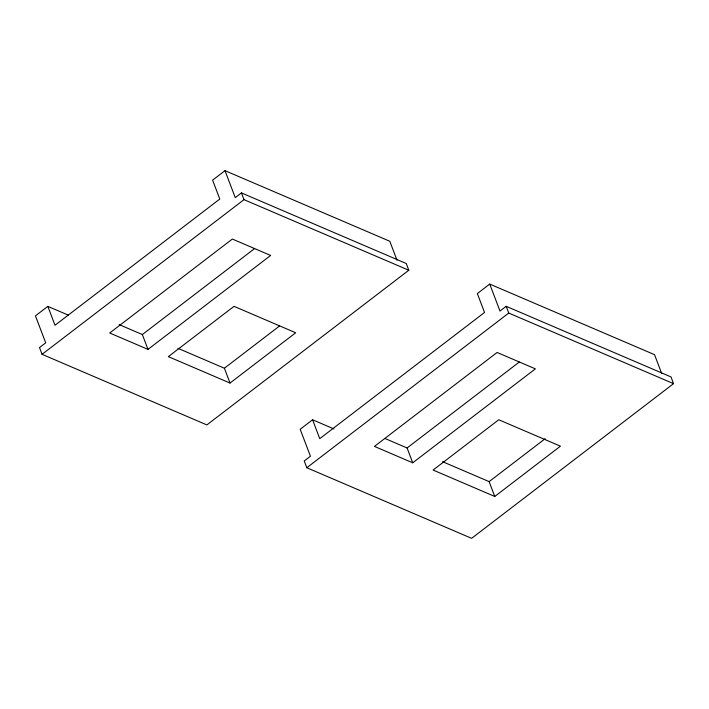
<?xml version="1.0" encoding="UTF-8"?>
<svg xmlns="http://www.w3.org/2000/svg" width="709" height="709" viewBox="0 0 709 709"><rect width="100%" height="100%" fill="white"/><g stroke="black" fill="none" stroke-linecap="round" stroke-linejoin="round"><path stroke-width="1.06" d="M47.84 306.359L35.45 315.851L45.695 342.837L39.509 347.578L42.07 354.323L206.868 424.921L408.809 270.244L406.248 263.5L241.45 192.901L235.255 197.651L225.001 170.665L212.611 180.157L219.79 199.043L55.01 325.254L47.84 306.359L68.188 315.08M42.07 354.323L244.011 199.646L408.809 270.244M119.183 324.625L142.349 334.551L254.487 248.655M147.986 349.386L270.634 255.444L232.357 239.048L109.709 332.991L147.986 349.386L142.349 334.551M177.888 348.296L224.39 368.219L279.55 325.972M230.026 383.055L295.688 332.76L234.023 306.341L168.361 356.636L230.026 383.055L224.39 368.219M312.58 419.772L300.191 429.264L310.445 456.241L304.25 460.992L306.811 467.736L471.609 538.335L673.55 383.658L670.989 376.913L506.191 306.315L499.996 311.056L489.742 284.079L477.352 293.57L484.531 312.456L319.759 438.658L312.58 419.772L333.939 428.927M306.811 467.736L508.752 313.059L673.55 383.658M384.925 438.463L407.09 447.964L519.227 362.069M412.727 462.8L535.375 368.857L497.098 352.462L374.449 446.404L412.727 462.8L407.09 447.964M442.629 461.71L489.13 481.624L545.159 438.711M494.767 496.468L560.429 446.174L498.764 419.755L433.102 470.049L494.767 496.468L489.13 481.624M225.001 170.665L389.799 241.264L397.013 260.247M489.742 284.079L654.54 354.677L661.754 373.661M506.191 306.315L508.752 313.059M241.45 192.901L244.011 199.646"/></g></svg>
